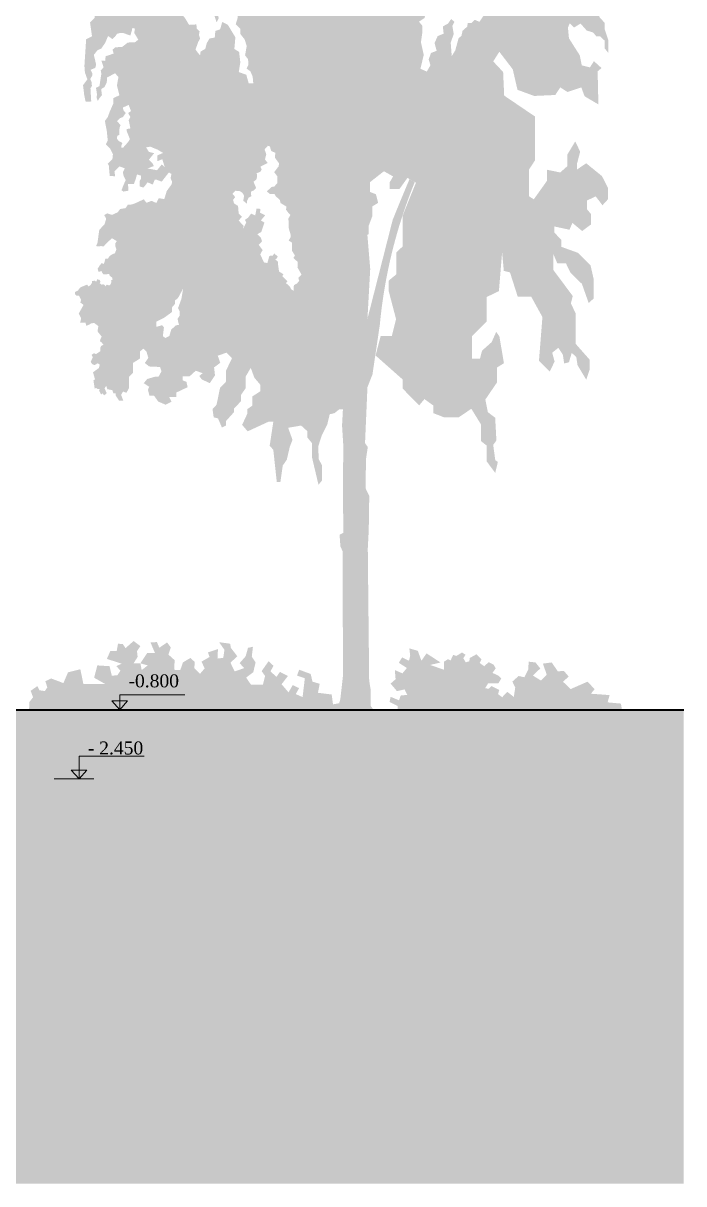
# Model space of a CAD drawing. Header units: millimetres. Extents: x 145836 to 266027, y 108786 to 206069.
# Drawn here: x 187306 to 194955, y 160362 to 173799 of the extents above; entities that cross this region are included whole.
import ezdxf

# ---------------------------------------------------------------- set-up
doc = ezdxf.new("R2010")
doc.units = ezdxf.units.MM
doc.layers.get('0').update_dxf_attribs({"color": 250})
doc.styles.get("Standard").update_dxf_attribs({"font": 'arial.ttf'})

msp = doc.modelspace()

# ---------------------------------------------------------------- hatches: boundary and pattern name
at = {"lineweight": 20, "true_color": 0x49833f}
h = msp.add_hatch(color=87, dxfattribs=at)
h.paths.add_polyline_path([(193474, 174617), (193632, 174708), (193632, 174969), (193956, 174796), (193956, 174642), (193995, 174642), (193995, 174825), (193904, 174899), (193889, 175108), (193694, 175158), (193694, 175266), (193589, 175416), (192954, 175416), (192976, 175353), (193018, 175313), (192928, 175275), (192882, 175258), (192883, 175213), (192869, 175178), (192836, 175219), (192786, 175282), (192830, 175304), (192812, 175338), (192764, 175371), (192800, 175382), (192794, 175415), (192793, 175416), (192094, 175416), (192090, 175409), (192101, 175364), (192045, 175291), (192028, 175232), (192004, 175359), (192026, 175390), (192026, 175416), (191916, 175416), (191915, 175415), (191934, 175369), (191904, 175347), (191904, 175231), (191861, 175195), (191861, 175148), (191820, 175124), (191820, 175100), (191798, 175148), (191812, 175243), (191790, 175267), (191816, 175289), (191845, 175416), (188832, 175416), (188865, 175350), (188853, 175315), (188818, 175297), (188773, 175247), (188770, 175137), (188773, 175012), (188750, 174864), (188690, 174834), (188683, 174799), (188640, 174719), (188633, 174634), (188688, 174661), (188708, 174744), (188760, 174796), (188815, 174801), (188868, 174781), (188888, 174711), (188943, 174716), (188961, 174764), (189053, 174719), (189051, 174661), (189103, 174601), (189066, 174581), (189021, 174514), (188951, 174506), (188845, 174511), (188785, 174494), (188723, 174471), (188643, 174486), (188595, 174464), (188548, 174411), (188428, 174404), (188410, 174349), (188330, 174344), (188278, 174354), (188235, 174316), (188170, 174359), (188118, 174326), (188048, 174303), (188001, 174310), (187992, 174268), (187952, 174194), (187978, 174146), (188038, 174128), (188044, 174080), (188074, 174012), (188063, 173967), (188103, 173920), (188139, 173869), (188080, 173807), (188103, 173647), (188035, 173613), (188021, 173396), (188020, 173382), (188136, 173382), (188124, 173432), (188167, 173487), (188211, 173506), (188255, 173571), (188289, 173651), (188340, 173615), (188368, 173642), (188393, 173676), (188430, 173687), (188464, 173686), (188546, 173656), (188563, 173709), (188571, 173745), (188600, 173736), (188592, 173686), (188639, 173609), (188601, 173579), (188516, 173575), (188452, 173524), (188370, 173520), (188341, 173492), (188354, 173448), (188304, 173431), (188261, 173417), (188257, 173382), (189816, 173382), (189806, 173466), (189751, 173501), (189763, 173636), (189675, 173781), (189611, 173813), (189586, 173728), (189531, 173709), (189524, 173633), (189464, 173622), (189432, 173569), (189414, 173502), (189360, 173470), (189354, 173426), (189301, 173493), (189331, 173578), (189354, 173622), (189340, 173665), (189349, 173702), (189314, 173739), (189312, 173785), (189227, 173780), (189204, 173818), (189182, 173855), (189151, 173895), (189222, 173942), (189253, 173994), (189287, 174015), (189344, 174093), (189388, 174084), (189382, 174141), (189431, 174200), (189443, 174093), (189398, 174048), (189445, 173959), (189503, 173934), (189546, 173809), (189570, 173856), (189535, 173995), (189588, 174097), (189618, 174084), (189666, 174164), (189664, 174219), (189718, 174278), (189760, 174284), (189782, 174402), (189813, 174395), (189845, 174220), (189832, 174076), (189770, 174024), (189793, 173957), (189790, 173863), (189767, 173787), (189820, 173736), (189821, 173674), (189871, 173610), (189894, 173534), (189875, 173427), (189910, 173382), (191932, 173382), (191944, 173432), (191911, 173579), (191929, 173701), (191929, 173768), (191888, 173817), (191952, 173859), (191971, 173934), (192036, 173917), (192068, 173964), (192068, 174054), (191982, 174096), (192003, 174170), (192003, 174234), (192050, 174259), (192096, 174283), (192141, 174283), (192178, 174327), (192211, 174344), (192239, 174386), (192277, 174559), (192438, 174489), (192342, 174399), (192476, 174303), (192419, 174296), (192419, 174247), (192481, 174249), (192504, 174191), (192477, 174160), (192526, 174136), (192568, 174154), (192608, 174127), (192564, 174089), (192597, 174047), (192637, 174080), (192675, 174105), (192682, 174169), (192744, 174129), (192744, 174087), (192693, 174056), (192738, 173969), (192738, 173944), (192660, 173922), (192588, 173815), (192533, 173839), (192497, 173802), (192453, 173802), (192447, 173759), (192393, 173712), (192381, 173655), (192347, 173624), (192309, 173485), (192268, 173418), (192256, 173574), (192291, 173674), (192275, 173768), (192299, 173816), (192261, 173847), (192224, 173794), (192165, 173762), (192174, 173678), (192105, 173650), (192069, 173570), (192093, 173479), (192027, 173454), (192002, 173382), (192764, 173382), (192819, 173468), (192885, 173382), (193759, 173382), (193750, 173428), (193691, 173520), (193625, 173625), (193613, 173749), (193635, 173799), (193684, 173749), (193759, 173795), (193830, 173715), (193907, 173690), (193940, 173649), (193985, 173647), (194038, 173598), (194040, 173506), (194082, 173454), (194082, 173598), (194062, 173658), (194038, 173732), (194038, 173803), (193978, 173870), (193932, 174025), (194002, 174025), (194002, 174098), (193960, 174155), (194034, 174257), (193981, 174318), (193971, 174452), (193907, 174511), (193812, 174511), (193861, 174448), (193812, 174364), (193713, 174469), (193654, 174522), (193580, 174557), (193537, 174504), (193537, 174367), (193449, 174321), (193400, 174483), (193474, 174526)])
h.paths.add_polyline_path([(192875, 172961), (192863, 173234), (192748, 173357), (192764, 173382), (192002, 173382), (192001, 173380), (192021, 173312), (191979, 173239), (191905, 173272), (191932, 173382), (189910, 173382), (189914, 173316), (189892, 173275), (189938, 173240), (189963, 173181), (189970, 173104), (189917, 173104), (189889, 173203), (189802, 173233), (189820, 173346), (189816, 173382), (188257, 173382), (188255, 173363), (188211, 173366), (188237, 173289), (188204, 173251), (188211, 173214), (188189, 173070), (188149, 173051), (188157, 172999), (188161, 172975), (188156, 172938), (188170, 172899), (188190, 172933), (188218, 172966), (188209, 173036), (188246, 173059), (188274, 173115), (188277, 173171), (188370, 173219), (188409, 173177), (188392, 173079), (188420, 172965), (188350, 172931), (188350, 172870), (188308, 172774), (188285, 172712), (188252, 172667), (188274, 172552), (188285, 172443), (188263, 172395), (188314, 172344), (188345, 172283), (188339, 172224), (188286, 172171), (188300, 172147), (188300, 172121), (188308, 172032), (188371, 172026), (188363, 172083), (188422, 172141), (188483, 172119), (188460, 172073), (188470, 172028), (188493, 171983), (188470, 171931), (188444, 171864), (188468, 171850), (188523, 171860), (188523, 171894), (188519, 171939), (188588, 171939), (188608, 171992), (188624, 172048), (188671, 172034), (188671, 172000), (188655, 171973), (188653, 171910), (188699, 171896), (188729, 171933), (188746, 171957), (188806, 171931), (188829, 171987), (188851, 171987), (188910, 171965), (188962, 172032), (188993, 172071), (189023, 172054), (189013, 172004), (189031, 171961), (189023, 171931), (188968, 171856), (188940, 171763), (188875, 171773), (188847, 171718), (188792, 171742), (188733, 171720), (188703, 171760), (188663, 171742), (188591, 171709), (188551, 171698), (188520, 171700), (188491, 171658), (188429, 171648), (188399, 171609), (188335, 171580), (188279, 171597), (188244, 171578), (188267, 171536), (188249, 171473), (188187, 171406), (188166, 171255), (188153, 171227), (188156, 171215), (188198, 171215), (188199, 171218), (188213, 171218), (188224, 171215), (188240, 171215), (188252, 171234), (188334, 171310), (188354, 171298), (188390, 171276), (188373, 171252), (188373, 171215), (188374, 171215), (190047, 171215), (190033, 171233), (190071, 171274), (190058, 171314), (190018, 171357), (190063, 171382), (190099, 171491), (190058, 171516), (190109, 171576), (190078, 171591), (190048, 171606), (190053, 171649), (190008, 171654), (189993, 171574), (189945, 171594), (189909, 171546), (189874, 171523), (189889, 171491), (189849, 171415), (189859, 171453), (189831, 171481), (189801, 171516), (189839, 171556), (189801, 171594), (189794, 171683), (189748, 171713), (189736, 171753), (189761, 171786), (189728, 171826), (189763, 171859), (189811, 171856), (189844, 171836), (189864, 171801), (189854, 171743), (189897, 171710), (189897, 171738), (189915, 171778), (189947, 171796), (189942, 171849), (189978, 171864), (190003, 171892), (189990, 171922), (189973, 171965), (190005, 171987), (190015, 172023), (190010, 172063), (190051, 172078), (190068, 172106), (190053, 172138), (190136, 172181), (190106, 172222), (190121, 172282), (190101, 172337), (190139, 172380), (190162, 172372), (190178, 172320), (190226, 172298), (190220, 172243), (190269, 172176), (190263, 172141), (190212, 172075), (190250, 172024), (190248, 171947), (190211, 171906), (190181, 171904), (190127, 171851), (190166, 171820), (190217, 171820), (190229, 171798), (190278, 171751), (190286, 171717), (190355, 171676), (190349, 171640), (190375, 171605), (190401, 171580), (190377, 171538), (190382, 171418), (190400, 171363), (190405, 171326), (190380, 171283), (190419, 171258), (190419, 171215), (191255, 171215), (191255, 171327), (191305, 171357), (191305, 171449), (191350, 171570), (191350, 171679), (191416, 171719), (191390, 171819), (191322, 171845), (191322, 171959), (191402, 172022), (191483, 172085), (191589, 172025), (191550, 171958), (191550, 171880), (191663, 171880), (191755, 172008), (191854, 171953), (191794, 171806), (191699, 171568), (191699, 171215), (193537, 171215), (193537, 171289), (193455, 171377), (193455, 171446), (193631, 171408), (193665, 171487), (193778, 171393), (193879, 171468), (193879, 171591), (193835, 171644), (193835, 171747), (193935, 171794), (194013, 171691), (194079, 171763), (194079, 171888), (194007, 172029), (193825, 172177), (193718, 172105), (193718, 172171), (193755, 172312), (193698, 172430), (193606, 172277), (193606, 172144), (193524, 172071), (193369, 172103), (193369, 171972), (193218, 171760), (193164, 171795), (193164, 172108), (193232, 172211), (193232, 172719)])
h.paths.add_polyline_path([(188926, 172297), (188860, 172269), (188860, 172202), (188917, 172224), (188945, 172132), (188910, 172164), (188856, 172097), (188745, 172117), (188818, 172145), (188802, 172180), (188761, 172218), (188822, 172294), (188761, 172310), (188729, 172361), (188777, 172370), (188863, 172335)], flags=16)
h.paths.add_polyline_path([(188555, 172781), (188522, 172760), (188546, 172713), (188528, 172674), (188542, 172607), (188548, 172581), (188506, 172574), (188506, 172547), (188542, 172457), (188521, 172423), (188484, 172382), (188463, 172358), (188442, 172358), (188442, 172382), (188456, 172412), (188419, 172431), (188392, 172459), (188395, 172495), (188419, 172506), (188419, 172559), (188423, 172594), (188433, 172619), (188393, 172666), (188428, 172700), (188461, 172713), (188494, 172760), (188466, 172791), (188461, 172823), (188527, 172853)], flags=16)
for points in [[(188140, 173282), (188151, 173319), (188136, 173382), (188020, 173382), (188015, 173306), (188021, 173228), (188049, 173149), (187999, 173081), (188013, 172966), (188029, 172890), (188094, 172893), (188088, 172995), (188085, 173043), (188102, 173075), (188097, 173120), (188082, 173153), (188108, 173196), (188108, 173218), (188086, 173259)], [(193957, 173242), (194002, 173280), (193914, 173360), (193868, 173287), (193773, 173311), (193759, 173382), (192885, 173382), (192974, 173266), (193029, 173028), (193222, 172957), (193467, 172968), (193524, 173056), (193608, 173003), (193768, 173056), (193806, 172953), (193966, 172859)], [(192674, 170630), (192814, 170697), (192851, 171145), (192871, 170932), (192942, 170914), (193032, 170633), (193188, 170633), (193318, 170397), (193278, 169892), (193402, 169766), (193459, 169882), (193431, 169984), (193502, 170041), (193555, 169960), (193569, 169860), (193625, 169874), (193657, 169982), (193710, 169935), (193724, 169841), (193825, 169672), (193865, 169790), (193865, 169903), (193701, 170089), (193701, 170444), (193647, 170555), (193669, 170640), (193609, 170721), (193446, 170940), (193446, 171122), (193490, 171019), (193590, 171019), (193644, 170909), (193775, 170781), (193854, 170558), (193910, 170612), (193910, 170840), (193875, 170997), (193728, 171141), (193537, 171210), (193537, 171215), (191700, 171215), (191628, 171147), (191628, 170893), (191536, 170817), (191536, 170706), (191623, 170374), (191574, 170177), (191445, 170177), (191386, 169952), (191701, 169673), (191701, 169567), (191891, 169375), (191952, 169447), (192053, 169374), (192053, 169285), (192182, 169235), (192347, 169235), (192495, 169335), (192607, 169153), (192607, 168961), (192674, 168908), (192674, 168724), (192771, 168593), (192802, 168719), (192772, 168740), (192748, 168917), (192785, 168968), (192771, 169231), (192686, 169296), (192657, 169442), (192714, 169526), (192790, 169637), (192790, 169811), (192872, 169863), (192820, 170172), (192783, 170226), (192730, 170107), (192619, 170008), (192595, 169917), (192504, 169917), (192504, 170179), (192674, 170349)], [(189887, 166223), (189970, 166285), (189997, 166399), (189953, 166465), (189966, 166580), (189909, 166567), (189882, 166470), (189812, 166390), (189865, 166333), (189755, 166294), (189706, 166395), (189785, 166470), (189711, 166567), (189702, 166615), (189574, 166633), (189636, 166545), (189623, 166452), (189556, 166443), (189561, 166553), (189446, 166514), (189464, 166461), (189371, 166408), (189407, 166329), (189354, 166267), (189288, 166333), (189292, 166404), (189242, 166450), (189156, 166399), (189125, 166310), (189054, 166313), (189060, 166424), (189031, 166450), (188988, 166489), (189015, 166572), (188972, 166630), (188882, 166568), (188855, 166634), (188780, 166630), (188831, 166509), (188743, 166509), (188663, 166388), (188749, 166364), (188678, 166310), (188663, 166388), (188584, 166388), (188631, 166462), (188624, 166529), (188663, 166587), (188584, 166646), (188491, 166564), (188459, 166611), (188404, 166615), (188389, 166532), (188314, 166529), (188275, 166439), (188447, 166384), (188385, 166356), (188432, 166302), (188397, 166251), (188332, 166244), (188306, 166355), (188164, 166364), (188128, 166221), (188253, 166150), (188003, 166150), (187968, 166319), (187825, 166284), (187772, 166159), (187629, 166213), (187563, 166181), (187585, 166110), (187557, 166067), (187495, 166076), (187471, 166125), (187393, 166070), (187420, 165995), (187376, 165937), (187375, 165849), (191008, 165849), (190977, 165928), (190893, 165913), (190878, 166027), (190719, 166047), (190739, 166151), (190655, 166176), (190635, 166265), (190501, 166314), (190477, 166245), (190567, 166215), (190541, 165997), (190462, 166032), (190501, 166101), (190427, 166136), (190378, 166052), (190298, 166146), (190371, 166241), (190279, 166289), (190239, 166232), (190169, 166294), (190204, 166360), (190147, 166412), (190067, 166298), (190107, 166241), (190081, 166140), (189944, 166140)], [(192777, 166331), (192751, 166374), (192696, 166402), (192644, 166354), (192591, 166393), (192612, 166435), (192592, 166454), (192553, 166492), (192477, 166450), (192471, 166411), (192430, 166400), (192402, 166447), (192427, 166488), (192387, 166514), (192323, 166474), (192285, 166485), (192254, 166421), (192224, 166436), (192178, 166407), (192180, 166313), (192018, 166369), (192138, 166398), (191976, 166503), (191917, 166418), (191875, 166533), (191777, 166561), (191787, 166474), (191773, 166418), (191693, 166456), (191655, 166394), (191749, 166334), (191697, 166272), (191609, 166310), (191618, 166204), (191560, 166153), (191634, 166066), (191721, 166086), (191752, 166023), (191677, 166015), (191658, 165960), (191560, 166000), (191548, 165941), (191642, 165894), (191642, 165849), (194239, 165849), (194227, 165922), (194073, 165936), (194095, 166020), (194018, 166026), (193879, 166036), (193923, 166090), (193839, 166175), (193645, 166090), (193556, 166175), (193622, 166235), (193567, 166299), (193495, 166296), (193426, 166398), (193323, 166385), (193351, 166305), (193368, 166258), (193302, 166188), (193208, 166246), (193293, 166329), (193238, 166398), (193158, 166407), (193155, 166321), (193108, 166227), (193042, 166241), (192970, 166177), (193003, 166108), (192987, 165999), (192966, 166015), (192911, 166058), (192852, 165996), (192804, 166032), (192818, 166079), (192728, 166125), (192698, 166094), (192655, 166099), (192688, 166156), (192807, 166156), (192842, 166213), (192807, 166246), (192740, 166277)]]:
    msp.add_hatch(color=87, dxfattribs=at).paths.add_polyline_path(points)
at = {"lineweight": 20}
for points in [[(191840, 171960), (191779, 171994, 0.004493), (191584, 171522), (191292, 170376), (191324, 170954), (191291, 171349), (191255, 171327), (191255, 171056), (191196, 170958), (191227, 170622), (191188, 170533), (191224, 170273), (191207, 170168), (191218, 169932), (191187, 169860), (191369, 169860), (191435, 170307, -0.073486)], [(191292, 169585), (191350, 169732), (191369, 169860), (191187, 169860), (191185, 169855), (191185, 169667), (191152, 169558), (191172, 169472), (191123, 169417), (191165, 169320), (191123, 169271), (191035, 169326), (191008, 169327), (190998, 169142), (191014, 168883), (191007, 168514), (191013, 167898), (190969, 167878), (190979, 167741), (191005, 167685), (191006, 167324), (191300, 167324), (191296, 167719), (191307, 167929), (191313, 168326), (191272, 168411), (191274, 168745), (191296, 168892), (191264, 168937)], [(191300, 167324), (191006, 167324), (191008, 166240), (190990, 166079), (190978, 165972), (190957, 165899), (190929, 165888), (190907, 165849), (191363, 165849), (191329, 165896), (191329, 166083), (191312, 166190)]]:
    msp.add_hatch(color=47, dxfattribs=at).paths.add_polyline_path(points)
at = {"lineweight": 20, "true_color": 0x49833f}
h = msp.add_hatch(color=87, dxfattribs=at)
h.paths.add_polyline_path([(191224, 170273), (191188, 170533), (191227, 170622), (191196, 170958), (191255, 171056), (191255, 171215), (190419, 171215), (190420, 171161), (190453, 171110), (190435, 171084), (190456, 171060), (190484, 171038), (190482, 170972), (190529, 170888), (190492, 170852), (190502, 170815), (190476, 170786), (190442, 170767), (190437, 170744), (190438, 170700), (190408, 170720), (190394, 170750), (190349, 170790), (190365, 170811), (190339, 170837), (190305, 170871), (190320, 170891), (190304, 170902), (190268, 170925), (190256, 171013), (190255, 171039), (190226, 171063), (190244, 171079), (190253, 171098), (190212, 171134), (190197, 171109), (190156, 171105), (190149, 171080), (190134, 171023), (190094, 171029), (190051, 171122), (190078, 171173), (190047, 171215), (188374, 171215), (188386, 171181), (188368, 171136), (188338, 171124), (188307, 171103), (188287, 171074), (188258, 171074), (188241, 171012), (188215, 171022), (188191, 170993), (188169, 170957), (188176, 170924), (188218, 170925), (188218, 170914), (188236, 170891), (188278, 170893), (188302, 170897), (188307, 170875), (188336, 170854), (188342, 170833), (188324, 170820), (188327, 170799), (188317, 170777), (188302, 170763), (188275, 170772), (188258, 170753), (188247, 170769), (188235, 170777), (188213, 170772), (188192, 170790), (188201, 170807), (188188, 170830), (188163, 170833), (188151, 170806), (188133, 170819), (188102, 170812), (188104, 170796), (188086, 170767), (188058, 170751), (188048, 170773), (187984, 170748), (187964, 170736), (187941, 170705), (187905, 170686), (187905, 170662), (187926, 170643), (187953, 170643), (187968, 170615), (187976, 170596), (187968, 170565), (188005, 170538), (187980, 170493), (187949, 170437), (187977, 170385), (187966, 170329), (187993, 170333), (188028, 170333), (188036, 170296), (188063, 170305), (188095, 170325), (188129, 170328), (188176, 170292), (188167, 170231), (188215, 170171), (188202, 170144), (188195, 170119), (188218, 170098), (188236, 170075), (188209, 170063), (188198, 170037), (188198, 170000), (188148, 169967), (188127, 169979), (188098, 169960), (188112, 169931), (188100, 169905), (188088, 169879), (188105, 169852), (188133, 169840), (188169, 169863), (188192, 169846), (188183, 169807), (188114, 169757), (188137, 169678), (188120, 169663), (188134, 169567), (188150, 169577), (188169, 169562), (188195, 169566), (188185, 169548), (188208, 169500), (188225, 169513), (188244, 169491), (188273, 169515), (188249, 169570), (188266, 169602), (188281, 169562), (188337, 169551), (188351, 169515), (188377, 169515), (188377, 169489), (188416, 169429), (188465, 169429), (188440, 169496), (188462, 169535), (188501, 169520), (188531, 169573), (188531, 169703), (188577, 169751), (188577, 169866), (188616, 169890), (188659, 169918), (188659, 170000), (188700, 170032), (188734, 169996), (188755, 169924), (188714, 169865), (188765, 169825), (188890, 169819), (188908, 169769), (188872, 169705), (188828, 169705), (188742, 169680), (188702, 169631), (188765, 169589), (188750, 169555), (188768, 169487), (188821, 169487), (188869, 169419), (188955, 169382), (189023, 169416), (188997, 169472), (189081, 169472), (189081, 169524), (189210, 169585), (189196, 169648), (189151, 169664), (189151, 169711), (189233, 169711), (189304, 169776), (189384, 169747), (189345, 169715), (189374, 169675), (189466, 169632), (189527, 169722), (189516, 169813), (189588, 169867), (189559, 169949), (189659, 169985), (189724, 169922), (189656, 169779), (189656, 169651), (189585, 169576), (189545, 169382), (189498, 169332), (189512, 169236), (189562, 169223), (189607, 169118), (189656, 169142), (189656, 169195), (189747, 169296), (189748, 169340), (189829, 169423), (189829, 169496), (189882, 169574), (189882, 169708), (189941, 169809), (189983, 169694), (190050, 169615), (190050, 169537), (189961, 169479), (189961, 169373), (189902, 169331), (189902, 169280), (189841, 169149), (189905, 169074), (190146, 169185), (190202, 169185), (190160, 168906), (190202, 168861), (190242, 168488), (190284, 168488), (190311, 168677), (190358, 168745), (190393, 168895), (190424, 168975), (190407, 169023), (190374, 169115), (190524, 169141), (190597, 169075), (190597, 169002), (190650, 168937), (190650, 168773), (190725, 168455), (190764, 168502), (190764, 168685), (190727, 168752), (190723, 168902), (190761, 169020), (190827, 169154), (190855, 169272), (190910, 169284), (190964, 169328), (191035, 169326), (191123, 169271), (191165, 169320), (191123, 169417), (191172, 169472), (191152, 169558), (191185, 169667), (191185, 169855), (191218, 169932), (191207, 170168)])
h.paths.add_polyline_path([(189118, 170412), (189093, 170377), (189110, 170305), (189076, 170302), (189020, 170252), (188999, 170179), (188951, 170153), (188923, 170178), (188936, 170276), (188915, 170303), (188849, 170284), (188849, 170344), (188934, 170386), (189030, 170456), (189031, 170512), (189062, 170547), (189062, 170588), (189098, 170616), (189158, 170727), (189138, 170608), (189099, 170500), (189118, 170464)], flags=16)
at = {"lineweight": 20, "true_color": 0x506b00}
msp.add_hatch(color=66, dxfattribs=at).paths.add_polyline_path([(194955, 165849), (185866, 165849), (185866, 165349), (185866, 165199), (185866, 165049), (186766, 165049), (186766, 164749), (175696, 164749), (175196, 164749), (175196, 165049), (175696, 165049), (176096, 165049), (176096, 165849), (170682, 165849), (170682, 160362), (194955, 160362)])

# ---------------------------------------------------------------- linework, layer by layer
at = {"lineweight": 20}
for p, q in [((188424, 165849), (188333, 165952)), ((188333, 165952), (188515, 165952)), ((188424, 165849), (188424, 166024)), ((188424, 166024), (189176, 166024)), ((188424, 165849), (188515, 165952)), ((185866, 165849), (194955, 165849)), ((187953, 165049), (187953, 165313)), ((187953, 165313), (188705, 165313)), ((187953, 165049), (187862, 165152)), ((187862, 165152), (188044, 165152)), ((187953, 165049), (188044, 165152)), ((187663, 165049), (188125, 165049))]:
    msp.add_line(p, q, dxfattribs=at)
at = {"lineweight": 40}
msp.add_line((145836, 165849), (194955, 165849), dxfattribs=at)

# ---------------------------------------------------------------- texts
at = {"lineweight": 20, "char_height": 150, "width": 650.64, "attachment_point": 1}
for s, insert in [('{\\fTimes New Roman|b0|i0|c0|p18;-0.800}', (188525, 166260)), ('{\\fTimes New Roman|b0|i0|c0|p18;- 2.450}', (188054, 165483))]:
    msp.add_mtext(s, dxfattribs=dict(at, insert=insert))

doc.saveas('drawing.dxf')
